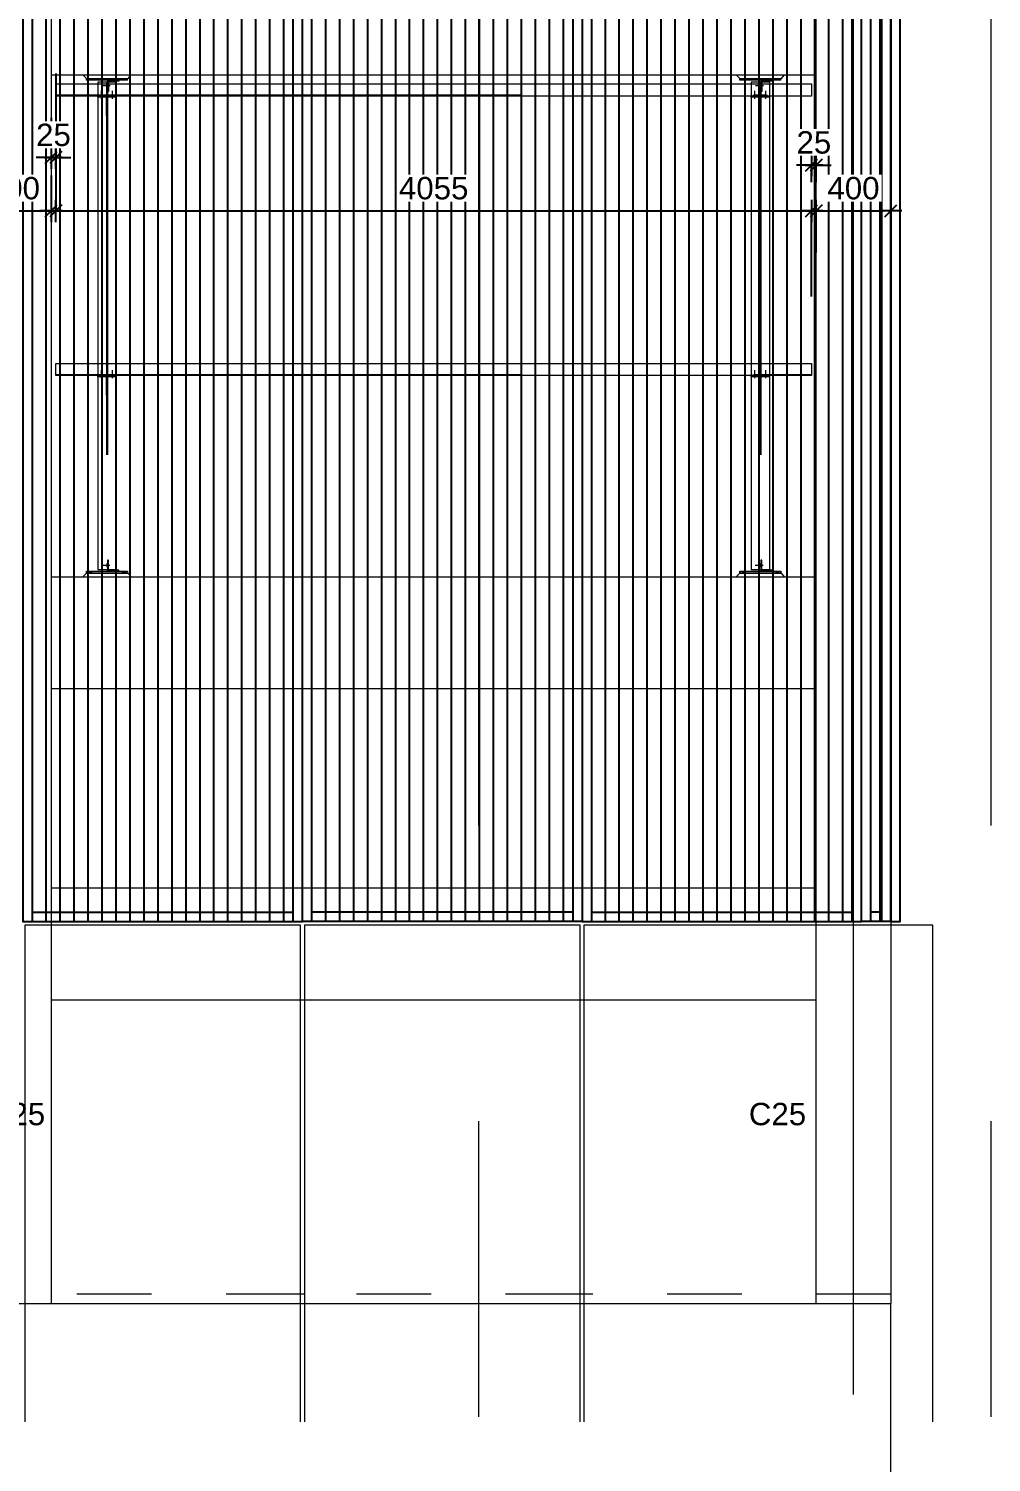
# Model space of a CAD drawing. Header units: millimetres. Extents: x 652937 to 1670132, y 1473552 to 2851037.
# Drawn here: x 663602.66 to 663607.83, y 1524556.24 to 1524563.93 of the extents above; entities that cross this region are included whole.
import ezdxf

# ---------------------------------------------------------------- set-up
doc = ezdxf.new("R2010")
doc.units = ezdxf.units.MM
for name, pattern in [('Grid Line', [22.225, 12.7, -3.175, 3.175, -3.175]), ('HIDDEN', [0.375, 0.25, -0.125]), ('XKITLINE00', [0]), ('XKITLINE02', [4, 2, -2])]:
    doc.linetypes.add(name, pattern=pattern)
doc.layers.get('Defpoints').update_dxf_attribs({"color": 255})
doc.layers.add('000 - 0_HIDE_OBJ_FRAMING_DEF_SUB', color=1, linetype='Continuous', plot=False)
for name, color, linetype, lineweight in [('A-230-M_FLOOR', 2, 'Continuous', 25), ('Bolt', 7, 'Continuous', 0), ('Part', 2, 'Continuous', 0), ('S-GRID', 1, 'Continuous', 9), ('Vertical Circulation', 7, 'Continuous', 9), ('Z-030-M_GRID', 1, 'Continuous', 9)]:
    doc.layers.add(name, color=color, linetype=linetype, lineweight=lineweight)
doc.layers.add('CVA044__', color=2, linetype='Continuous')
doc.layers.add('S-DIM', color=7, linetype='Continuous')
doc.styles.add('Arial', font='arial.ttf')
doc.dimstyles.new('Dim 40 - End', dxfattribs={"dimscale": 0.04, "dimtxt": 3, "dimasz": 1, "dimexe": 0, "dimexo": 2.5, "dimgap": 1.5, "dimtad": 1, "dimdec": 0, "dimlfac": 1000, "dimzin": 1, "dimdsep": 46, "dimtxsty": 'Arial', "dimblk": 'END', "dimcen": 0.09, "dimclrd": 1, "dimclre": 49, "dimclrt": 3, "dimadec": 0, "dimazin": 0, "dimtfac": 1, "dimtdec": 0, "dimtix": 1, "dimtofl": 0, "dimtmove": 2, "dimatfit": 3, "dimfxl": 1, "dimtfill": 1, "dimtfillclr": 256, "dimtolj": 1, "dimtzin": 0, "dimarcsym": 0})

# ---------------------------------------------------------------- blocks, each defined once
blk = doc.blocks.new('GM_Louver Grill Vertical Z1 - Z Profile-20321545-ENT 3 ELE-4 Sheet')
at = {"layer": '000 - 0_HIDE_OBJ_FRAMING_DEF_SUB'}
blk.add_line((197327.3, 105550), (197327.3, 114870), dxfattribs=at)
blk = doc.blocks.new('E4')
at = {"layer": '000 - 0_HIDE_OBJ_FRAMING_DEF_SUB'}
for p, q in [((-1547852.3, 114870), (-1547852.3, 105550)), ((-1546452.3, 105550), (-1546452.3, 114870)), ((-1546352.3, 105550), (-1546352.3, 114870)), ((-1544952.3, 114870), (-1544952.3, 105550)), ((-1544852.3, 114870), (-1544852.3, 105550)), ((-1543452.3, 105550), (-1543452.3, 114870)), ((-1543352.3, 105550), (-1543352.3, 114870)), ((-1543295.9, 114870), (-1543295.9, 105550)), ((-1547852.3, 105600), (-1546452.3, 105600)), ((-1544952.3, 105600), (-1546352.3, 105600)), ((-1544852.3, 105600), (-1543452.3, 105600)), ((-1543295.9, 105600), (-1543352.3, 105600))]:
    blk.add_line(p, q, dxfattribs=at)
for points in [[(-1546402.3, 114870), (-1547902.3, 114870), (-1547902.3, 105550), (-1546402.3, 105550)], [(-1546402.3, 114870), (-1544902.3, 114870), (-1544902.3, 105550), (-1546402.3, 105550)], [(-1543402.3, 114870), (-1544902.3, 114870), (-1544902.3, 105550), (-1543402.3, 105550)], [(-1543402.3, 114870), (-1543245.9, 114870), (-1543245.9, 105550), (-1543402.3, 105550)], [(-1543196.2, 114870), (-1543246.4, 114870), (-1543246.4, 105550), (-1543196.2, 105550)]]:
    blk.add_lwpolyline(points, close=True, dxfattribs=at)
at = {"layer": '000 - 0_HIDE_OBJ_FRAMING_DEF_SUB', "color": 8}
for p in [(-1745104.7, 0), (-1745029.7, 0), (-1744954.7, 0), (-1744879.7, 0), (-1744804.7, 0), (-1744729.7, 0), (-1744654.7, 0), (-1744579.7, 0), (-1744504.7, 0), (-1744429.7, 0), (-1744354.7, 0), (-1744279.7, 0), (-1744204.7, 0), (-1744129.7, 0), (-1744054.7, 0), (-1743979.7, 0), (-1743904.7, 0), (-1743829.7, 0), (-1743604.7, 0), (-1743529.7, 0), (-1743454.7, 0), (-1743379.7, 0), (-1743304.7, 0), (-1743229.7, 0), (-1743154.7, 0), (-1743079.7, 0), (-1743004.7, 0), (-1742929.7, 0), (-1742854.7, 0), (-1742779.7, 0), (-1742704.7, 0), (-1742629.7, 0), (-1742554.7, 0), (-1742479.7, 0), (-1742404.7, 0), (-1742329.7, 0), (-1742104.7, 0), (-1742029.7, 0), (-1741954.7, 0), (-1741879.7, 0), (-1741804.7, 0), (-1741729.7, 0), (-1741654.7, 0), (-1741579.7, 0), (-1741504.7, 0), (-1741429.7, 0), (-1741354.7, 0), (-1741279.7, 0), (-1741204.7, 0), (-1741129.7, 0), (-1741054.7, 0), (-1740979.7, 0), (-1740904.7, 0), (-1740829.7, 0)]:
    blk.add_blockref('GM_Louver Grill Vertical Z1 - Z Profile-20321545-ENT 3 ELE-4 Sheet', p, dxfattribs=at)
at = {"layer": '000 - 0_HIDE_OBJ_FRAMING_DEF_SUB', "color": 8, "xscale": -0.999999999999999}
blk.add_blockref('GM_Louver Grill Vertical Z1 - Z Profile-20321545-ENT 3 ELE-4 Sheet', (-1345975, 0), dxfattribs=at)
blk = doc.blocks.new('*A3459102')
at = {"layer": 'Part', "linetype": 'XKITLINE00', "lineweight": 0}
for p, q in [((616.947211, 135.830227), (616.947209, 135.830227)), ((616.947209, 135.830227), (619.147209, 135.830227)), ((616.947209, 135.730227), (616.947209, 135.830227)), ((616.947211, 135.730227), (616.947209, 135.730227)), ((616.947209, 135.730227), (619.147209, 135.730227)), ((619.147211, 135.830227), (619.147209, 135.830227)), ((619.147209, 135.730227), (619.147209, 135.830227)), ((619.147211, 135.730227), (619.147209, 135.730227))]:
    blk.add_line(p, q, dxfattribs=at)
at = {"layer": 'Part', "linetype": 'XKITLINE02', "lineweight": 0}
for p, q in [((616.947211, 135.830227), (616.947211, 135.730227)), ((619.147209, 135.830227), (619.147211, 135.830227)), ((619.147209, 135.730227), (619.147211, 135.730227)), ((619.147211, 135.830227), (619.147211, 135.730227))]:
    blk.add_line(p, q, dxfattribs=at)
blk = doc.blocks.new('*A3460103')
at = {"layer": 'Part', "linetype": 'XKITLINE02', "lineweight": 0}
for p, q in [((618.12721, 136.430227), (618.077209, 136.430227)), ((618.077209, 136.430227), (618.077209, 135.930227)), ((618.127209, 135.930227), (618.127209, 136.430227)), ((618.077209, 135.830227), (618.67721, 135.830227)), ((618.67721, 135.830227), (618.67721, 135.880227))]:
    blk.add_line(p, q, dxfattribs=at)
at = {"layer": 'Part', "linetype": 'XKITLINE00', "lineweight": 0}
for p, q in [((618.077209, 135.930227), (618.077209, 135.830227)), ((618.127209, 135.930227), (618.127209, 135.880227)), ((618.677209, 135.880227), (618.127209, 135.880227)), ((618.677209, 135.830227), (618.677209, 135.880227))]:
    blk.add_line(p, q, dxfattribs=at)
blk = doc.blocks.new('*A3461104')
at = {"layer": 'Part', "linetype": 'XKITLINE00', "lineweight": 0}
for p, q in [((616.747209, 135.530227), (616.947209, 135.730227)), ((616.947209, 135.730227), (616.947211, 135.730227)), ((619.177211, 135.730227), (616.947209, 135.730227)), ((619.347209, 135.530227), (619.177209, 135.730227))]:
    blk.add_line(p, q, dxfattribs=at)
at = {"layer": 'Part', "linetype": 'XKITLINE02', "lineweight": 0}
for p, q in [((616.747209, 135.530227), (619.347211, 135.530227)), ((616.747211, 135.530227), (616.947211, 135.730227)), ((619.347211, 135.530227), (619.177211, 135.730227))]:
    blk.add_line(p, q, dxfattribs=at)
blk = doc.blocks.new('*A3462105')
at = {"layer": 'Bolt', "linetype": 'XKITLINE02', "lineweight": 0}
for p, q in [((618.07721, 136.200227), (618.01721, 136.200227)), ((618.12721, 136.300227), (618.07721, 136.300227)), ((618.20641, 136.130227), (617.77721, 136.130227)), ((618.07721, 136.060227), (618.01721, 136.060227)), ((618.12721, 135.960227), (618.07721, 135.960227))]:
    blk.add_line(p, q, dxfattribs=at)
blk = doc.blocks.new('*A3463106')
at = {"layer": 'Bolt'}
for points in [[(617.217, 135.83), (617.217, 135.73), (617.077, 135.73), (617.077, 135.83)], [(619.017, 135.83), (619.017, 135.73), (618.877, 135.73), (618.877, 135.83)]]:
    blk.add_hatch(color=256, dxfattribs=at).paths.add_polyline_path(points, flags=17)
at = {"layer": 'Bolt', "linetype": 'XKITLINE00', "lineweight": 0}
for p, q in [((617.077, 135.83), (617.077, 135.73)), ((617.147, 135.83), (617.147, 135.73)), ((617.217, 135.83), (617.217, 135.73)), ((618.877, 135.83), (618.877, 135.73)), ((618.947, 135.83), (618.947, 135.73)), ((619.017, 135.83), (619.017, 135.73))]:
    blk.add_line(p, q, dxfattribs=at)
blk = doc.blocks.new('*A3534110')
at = {"layer": 'Part', "linetype": 'XKITLINE00', "lineweight": 0}
for p, q in [((616.947209, 162.330227), (616.947209, 162.430227)), ((616.947209, 162.430227), (619.147209, 162.430227)), ((619.147209, 162.330227), (619.147209, 162.430227)), ((619.147209, 162.430227), (619.147211, 162.430227)), ((619.147209, 162.330227), (616.947209, 162.330227)), ((619.147211, 162.330227), (619.147209, 162.330227))]:
    blk.add_line(p, q, dxfattribs=at)
at = {"layer": 'Part', "linetype": 'XKITLINE02', "lineweight": 0}
for p, q in [((616.947211, 162.330227), (616.947211, 162.430227)), ((619.147209, 162.430227), (619.147211, 162.430227)), ((619.147211, 162.330227), (619.147211, 162.430227)), ((619.147209, 162.330227), (619.147211, 162.330227))]:
    blk.add_line(p, q, dxfattribs=at)
blk = doc.blocks.new('*A3535111')
at = {"layer": 'Part', "linetype": 'XKITLINE00', "lineweight": 0}
for p, q in [((618.077209, 162.330227), (618.077209, 162.230227)), ((618.677209, 162.280227), (618.127209, 162.280227)), ((618.127209, 162.280227), (618.127209, 162.230227)), ((618.677209, 162.280227), (618.677209, 162.330227))]:
    blk.add_line(p, q, dxfattribs=at)
at = {"layer": 'Part', "linetype": 'XKITLINE02', "lineweight": 0}
for p, q in [((618.077209, 162.330227), (618.67721, 162.330227)), ((618.07721, 161.730227), (618.077209, 162.230227)), ((618.077209, 161.730227), (618.12721, 161.730227)), ((618.127209, 162.230227), (618.12721, 161.730227)), ((618.67721, 162.330227), (618.67721, 162.280227))]:
    blk.add_line(p, q, dxfattribs=at)
blk = doc.blocks.new('*A3536112')
at = {"layer": 'Part', "linetype": 'XKITLINE00', "lineweight": 0}
for p, q in [((616.747209, 162.630227), (616.947209, 162.430227)), ((616.947209, 162.430227), (619.177211, 162.430227)), ((619.177209, 162.430227), (619.347209, 162.630227))]:
    blk.add_line(p, q, dxfattribs=at)
at = {"layer": 'Part', "linetype": 'XKITLINE02', "lineweight": 0}
for p, q in [((616.747209, 162.630227), (619.347211, 162.630227)), ((616.947211, 162.430227), (616.747211, 162.630227)), ((619.177211, 162.430227), (619.347211, 162.630227))]:
    blk.add_line(p, q, dxfattribs=at)
blk = doc.blocks.new('*A3537113')
at = {"layer": 'Bolt', "linetype": 'XKITLINE02', "lineweight": 0}
for p, q in [((618.20641, 162.030227), (617.77721, 162.030227)), ((618.07721, 162.100227), (618.01721, 162.100227)), ((618.07721, 161.960227), (618.01721, 161.960227)), ((618.12721, 162.200227), (618.07721, 162.200227)), ((618.12721, 161.860227), (618.07721, 161.860227))]:
    blk.add_line(p, q, dxfattribs=at)
blk = doc.blocks.new('*A3538114')
at = {"layer": 'Bolt'}
for points in [[(617.217, 162.43), (617.217, 162.33), (617.077, 162.33), (617.077, 162.43)], [(619.017, 162.43), (619.017, 162.33), (618.877, 162.33), (618.877, 162.43)]]:
    blk.add_hatch(color=256, dxfattribs=at).paths.add_polyline_path(points, flags=17)
at = {"layer": 'Bolt', "linetype": 'XKITLINE00', "lineweight": 0}
for p, q in [((617.077, 162.33), (617.077, 162.43)), ((617.147, 162.33), (617.147, 162.43)), ((617.217, 162.33), (617.217, 162.43)), ((618.877, 162.33), (618.877, 162.43)), ((618.947, 162.33), (618.947, 162.43)), ((619.017, 162.33), (619.017, 162.43))]:
    blk.add_line(p, q, dxfattribs=at)
blk = doc.blocks.new('*A3522107')
at = {"layer": 'Part', "linetype": 'XKITLINE00', "lineweight": 0}
for p, q in [((618.017208, 147.820227), (618.077208, 147.820227)), ((618.017208, 147.520227), (618.017208, 147.820227)), ((618.077209, 147.820227), (618.077208, 147.820227)), ((618.077208, 147.820227), (618.077208, 147.520227)), ((618.077208, 147.520227), (618.017208, 147.520227)), ((618.017209, 146.820227), (618.017208, 147.520227)), ((618.077208, 147.520227), (618.077209, 146.820227)), ((618.077209, 146.820227), (618.017209, 146.820227))]:
    blk.add_line(p, q, dxfattribs=at)
at = {"layer": 'Part', "linetype": 'XKITLINE02', "lineweight": 0}
for p, q in [((618.017209, 146.820227), (618.017209, 147.820227)), ((618.077208, 147.820227), (618.077209, 147.820227)), ((618.077209, 146.820227), (618.077209, 147.820227))]:
    blk.add_line(p, q, dxfattribs=at)
blk = doc.blocks.new('*A3523108')
at = {"layer": 'Part', "linetype": 'XKITLINE00', "lineweight": 0}
for p, q in [((617.547208, 147.820227), (617.547208, 147.880227)), ((618.547208, 147.820227), (617.547208, 147.820227)), ((618.547208, 147.820227), (618.547208, 147.880227)), ((618.547209, 147.820227), (618.547208, 147.820227))]:
    blk.add_line(p, q, dxfattribs=at)
at = {"layer": 'Part', "linetype": 'XKITLINE02', "lineweight": 0}
for p, q in [((617.547208, 147.880227), (617.547209, 147.880227)), ((617.547208, 147.880227), (618.547209, 147.880227)), ((617.547209, 147.880227), (617.547209, 147.820227)), ((618.547208, 147.820227), (618.547209, 147.820227)), ((618.547209, 147.820227), (618.547209, 147.880227))]:
    blk.add_line(p, q, dxfattribs=at)
blk = doc.blocks.new('*A3524109')
at = {"layer": 'Bolt'}
for points in [[(617.677, 147.88), (617.677, 147.94), (617.817, 147.94), (617.817, 147.88)], [(617.677, 147.82), (617.677, 147.88), (617.817, 147.88), (617.817, 147.82)], [(618.277, 147.88), (618.277, 147.94), (618.417, 147.94), (618.417, 147.88)], [(618.277, 147.82), (618.277, 147.88), (618.417, 147.88), (618.417, 147.82)]]:
    blk.add_hatch(color=256, dxfattribs=at).paths.add_polyline_path(points, flags=17)
at = {"layer": 'Bolt', "linetype": 'XKITLINE00', "lineweight": 0}
for p, q in [((617.677, 147.88), (617.677, 147.94)), ((617.677, 147.82), (617.677, 147.88)), ((617.747, 147.741), (617.747, 148.17)), ((617.817, 147.88), (617.817, 147.94)), ((617.817, 147.82), (617.817, 147.88)), ((618.277, 147.88), (618.277, 147.94)), ((618.277, 147.82), (618.277, 147.88)), ((618.347, 147.741), (618.347, 148.17)), ((618.417, 147.88), (618.417, 147.94)), ((618.417, 147.82), (618.417, 147.88))]:
    blk.add_line(p, q, dxfattribs=at)
blk = doc.blocks.new('END')
at = {"color": 1}
for p, q in [((1.5, 0), (-1.5, 0)), ((0, 1.5), (0, -1.5))]:
    blk.add_line(p, q, dxfattribs=at)
at = {"color": 3}
blk.add_line((-0.8, -0.8), (0.8, 0.8), dxfattribs=at)
blk = doc.blocks.new('*D198')
at = {"layer": 'Defpoints', "color": 0, "transparency": 16777216}
for p in [(663602.3842, 1524563.273), (663602.7842, 1524563.2423), (663602.7842, 1524562.9519)]:
    blk.add_point(p, dxfattribs=at)
at = {"layer": 'S-DIM', "color": 49, "lineweight": -2, "transparency": 16777216}
for p, q in [((663602.3842, 1524563.173), (663602.3842, 1524562.9519)), ((663602.7842, 1524563.1423), (663602.7842, 1524562.9519))]:
    blk.add_line(p, q, dxfattribs=at)
at = {"layer": 'S-DIM', "color": 1, "lineweight": -2, "transparency": 16777216}
blk.add_line((663602.4242, 1524562.9519), (663602.7442, 1524562.9519), dxfattribs=at)
at = {"layer": 'S-DIM', "color": 1, "lineweight": -2, "transparency": 16777216, "xscale": 0.04, "yscale": 0.04, "zscale": 0.04, "rotation": 180}
blk.add_blockref('END', (663602.3842, 1524562.9519), dxfattribs=at)
at = {"layer": 'S-DIM', "color": 1, "lineweight": -2, "transparency": 16777216, "xscale": 0.04, "yscale": 0.04, "zscale": 0.04}
blk.add_blockref('END', (663602.7842, 1524562.9519), dxfattribs=at)
at = {"layer": 'S-DIM', "color": 3, "transparency": 16777216, "insert": (663602.5842, 1524563.0732), "char_height": 0.12, "attachment_point": 5, "style": 'Arial', "bg_fill": 3, "box_fill_scale": 1.1, "bg_fill_color": 256, "bg_fill_true_color": 13158600, "bg_fill_transparency": 0}
blk.add_mtext('\\A1;400', dxfattribs=at)
blk = doc.blocks.new('*D199')
at = {"layer": 'Defpoints', "color": 0, "transparency": 16777216}
for p in [(663602.8092, 1524563.7896), (663602.7842, 1524563.5506), (663602.8092, 1524563.238)]:
    blk.add_point(p, dxfattribs=at)
at = {"layer": 'S-DIM', "color": 49, "lineweight": -2, "transparency": 16777216}
for p, q in [((663602.8092, 1524563.6896), (663602.8092, 1524563.238)), ((663602.7842, 1524563.4506), (663602.7842, 1524563.238))]:
    blk.add_line(p, q, dxfattribs=at)
at = {"layer": 'S-DIM', "color": 1, "lineweight": -2, "transparency": 16777216}
for p, q in [((663602.7442, 1524563.238), (663602.7042, 1524563.238)), ((663602.8492, 1524563.238), (663602.8892, 1524563.238))]:
    blk.add_line(p, q, dxfattribs=at)
at = {"layer": 'S-DIM', "color": 1, "lineweight": -2, "transparency": 16777216, "xscale": 0.04, "yscale": 0.04, "zscale": 0.04}
blk.add_blockref('END', (663602.7842, 1524563.238), dxfattribs=at)
at = {"layer": 'S-DIM', "color": 1, "lineweight": -2, "transparency": 16777216, "xscale": 0.04, "yscale": 0.04, "zscale": 0.04, "rotation": 180}
blk.add_blockref('END', (663602.8092, 1524563.238), dxfattribs=at)
at = {"layer": 'S-DIM', "color": 3, "transparency": 16777216, "insert": (663602.7967, 1524563.3592), "char_height": 0.12, "attachment_point": 5, "style": 'Arial', "bg_fill": 3, "box_fill_scale": 1.1, "bg_fill_color": 256, "bg_fill_true_color": 13158600, "bg_fill_transparency": 0}
blk.add_mtext('\\A1;25', dxfattribs=at)
blk = doc.blocks.new('*D200')
at = {"layer": 'Defpoints', "color": 0, "transparency": 16777216}
for p in [(663602.8092, 1524563.3411), (663606.8645, 1524562.9519), (663606.8645, 1524562.3921)]:
    blk.add_point(p, dxfattribs=at)
at = {"layer": 'S-DIM', "color": 49, "lineweight": -2, "transparency": 16777216}
for p, q in [((663602.8092, 1524563.2411), (663602.8092, 1524562.9519)), ((663606.8645, 1524562.4921), (663606.8645, 1524562.9519))]:
    blk.add_line(p, q, dxfattribs=at)
at = {"layer": 'S-DIM', "color": 1, "lineweight": -2, "transparency": 16777216}
blk.add_line((663602.8492, 1524562.9519), (663606.8245, 1524562.9519), dxfattribs=at)
at = {"layer": 'S-DIM', "color": 1, "lineweight": -2, "transparency": 16777216, "xscale": 0.04, "yscale": 0.04, "zscale": 0.04, "rotation": 180}
blk.add_blockref('END', (663602.8092, 1524562.9519), dxfattribs=at)
at = {"layer": 'S-DIM', "color": 1, "lineweight": -2, "transparency": 16777216, "xscale": 0.04, "yscale": 0.04, "zscale": 0.04}
blk.add_blockref('END', (663606.8645, 1524562.9519), dxfattribs=at)
at = {"layer": 'S-DIM', "color": 3, "transparency": 16777216, "insert": (663604.8368, 1524563.0732), "char_height": 0.12, "attachment_point": 5, "style": 'Arial', "bg_fill": 3, "box_fill_scale": 1.1, "bg_fill_color": 256, "bg_fill_true_color": 13158600, "bg_fill_transparency": 0}
blk.add_mtext('\\A1;4055', dxfattribs=at)
blk = doc.blocks.new('*A22151706')
at = {"layer": 'Part', "linetype": 'XKITLINE02', "lineweight": 0}
for p, q in [((768.552682, 12.218115), (753.652682, 12.218115)), ((776.052682, 12.218115), (768.652682, 12.218115)), ((784.389207, 12.218115), (776.152682, 12.218115)), ((784.389138, 8.791279), (784.389138, 12.218115)), ((784.389207, 8.791279), (784.389207, 12.218115))]:
    blk.add_line(p, q, dxfattribs=at)
at = {"layer": 'Part', "linetype": 'XKITLINE00', "lineweight": 0}
for p, q in [((768.652682, 12.218115), (768.552682, 12.218115)), ((776.152682, 12.218115), (776.052682, 12.218115))]:
    blk.add_line(p, q, dxfattribs=at)
blk = doc.blocks.new('15')
at = {"layer": 'Part', "linetype": 'XKITLINE00', "lineweight": 0}
for p, q in [((663604.1429, 1524498.6862), (663604.1429, 1524498.6862)), ((663605.6429, 1524498.6862), (663605.6429, 1524498.6862))]:
    blk.add_line(p, q, dxfattribs=at)
at = {"layer": 'Part', "color": 253, "linetype": 'XKITLINE00', "lineweight": 0}
for points in [[(663604.1229, 1524496.0208), (663604.1229, 1524498.6862), (663602.6429, 1524498.6862), (663602.6429, 1524496.0208)], [(663605.6229, 1524496.0208), (663605.6229, 1524498.6862), (663604.1429, 1524498.6862), (663604.1429, 1524496.0208)], [(663607.5149, 1524496.0208), (663607.5149, 1524498.6862), (663605.6429, 1524498.6862), (663605.6429, 1524496.0208)]]:
    blk.add_lwpolyline(points, dxfattribs=at)
at = {"lineweight": 0, "xscale": 0.2, "yscale": 0.2, "zscale": 0.2}
blk.add_blockref('*A22151706', (663450.4123, 1524494.2626), dxfattribs=at)
blk = doc.blocks.new('*D2132')
at = {"layer": 'Defpoints', "color": 0, "transparency": 16777216}
for p in [(663606.8895, 1524563.1976), (663606.8645, 1524563.0065), (663606.8895, 1524563.0065)]:
    blk.add_point(p, dxfattribs=at)
at = {"layer": 'S-DIM', "color": 1, "lineweight": -2, "transparency": 16777216}
for p, q in [((663606.8245, 1524563.1976), (663606.7845, 1524563.1976)), ((663606.9295, 1524563.1976), (663606.9695, 1524563.1976))]:
    blk.add_line(p, q, dxfattribs=at)
at = {"layer": 'S-DIM', "color": 49, "lineweight": -2, "transparency": 16777216}
for p, q in [((663606.8645, 1524563.1065), (663606.8645, 1524563.1976)), ((663606.8895, 1524563.1065), (663606.8895, 1524563.1976))]:
    blk.add_line(p, q, dxfattribs=at)
at = {"layer": 'S-DIM', "color": 1, "lineweight": -2, "transparency": 16777216, "xscale": 0.04, "yscale": 0.04, "zscale": 0.04}
blk.add_blockref('END', (663606.8645, 1524563.1976), dxfattribs=at)
at = {"layer": 'S-DIM', "color": 1, "lineweight": -2, "transparency": 16777216, "xscale": 0.04, "yscale": 0.04, "zscale": 0.04, "rotation": 180}
blk.add_blockref('END', (663606.8895, 1524563.1976), dxfattribs=at)
at = {"layer": 'S-DIM', "color": 3, "transparency": 16777216, "insert": (663606.877, 1524563.3188), "char_height": 0.12, "attachment_point": 5, "style": 'Arial', "bg_fill": 3, "box_fill_scale": 1.1, "bg_fill_color": 256, "bg_fill_true_color": 13158600, "bg_fill_transparency": 0}
blk.add_mtext('\\A1;25', dxfattribs=at)
blk = doc.blocks.new('*D2133')
at = {"layer": 'Defpoints', "color": 0, "transparency": 16777216}
for p in [(663607.2895, 1524562.9519), (663606.8895, 1524562.6292), (663607.2895, 1524562.5485)]:
    blk.add_point(p, dxfattribs=at)
at = {"layer": 'S-DIM', "color": 49, "lineweight": -2, "transparency": 16777216}
for p, q in [((663606.8895, 1524562.7292), (663606.8895, 1524562.9519)), ((663607.2895, 1524562.6485), (663607.2895, 1524562.9519))]:
    blk.add_line(p, q, dxfattribs=at)
at = {"layer": 'S-DIM', "color": 1, "lineweight": -2, "transparency": 16777216}
blk.add_line((663606.9295, 1524562.9519), (663607.2495, 1524562.9519), dxfattribs=at)
at = {"layer": 'S-DIM', "color": 1, "lineweight": -2, "transparency": 16777216, "xscale": 0.04, "yscale": 0.04, "zscale": 0.04, "rotation": 180}
blk.add_blockref('END', (663606.8895, 1524562.9519), dxfattribs=at)
at = {"layer": 'S-DIM', "color": 1, "lineweight": -2, "transparency": 16777216, "xscale": 0.04, "yscale": 0.04, "zscale": 0.04}
blk.add_blockref('END', (663607.2895, 1524562.9519), dxfattribs=at)
at = {"layer": 'S-DIM', "color": 3, "transparency": 16777216, "insert": (663607.0895, 1524563.0732), "char_height": 0.12, "attachment_point": 5, "style": 'Arial', "bg_fill": 3, "box_fill_scale": 1.1, "bg_fill_color": 256, "bg_fill_true_color": 13158600, "bg_fill_transparency": 0}
blk.add_mtext('\\A1;400', dxfattribs=at)

msp = doc.modelspace()

# ---------------------------------------------------------------- linework, layer by layer
at = {"layer": 'A-230-M_FLOOR', "color": 4, "lineweight": 9}
for points in [[(663602.7842, 1524568.0081), (663602.7842, 1524557.0881)], [(663606.8895, 1524557.0881), (663606.8895, 1524568.0081), (663607.2895, 1524568.0081), (663607.2895, 1524557.0881)]]:
    msp.add_lwpolyline(points, dxfattribs=at)
at = {"layer": 'A-230-M_FLOOR', "color": 3, "lineweight": 9}
for points in [[(663580.1892, 1524551.3581), (663580.1892, 1524556.0381), (663591.9942, 1524556.0381), (663591.9942, 1524557.0881), (663607.2892, 1524557.0881)], [(663607.2892, 1524551.3581), (663607.2892, 1524557.0881)]]:
    msp.add_lwpolyline(points, dxfattribs=at)
at = {"layer": 'Part', "linetype": 'XKITLINE00', "lineweight": 0}
for p, q in [((663602.7842, 1524563.6831), (663606.8895, 1524563.6831)), ((663602.7842, 1524560.9881), (663606.8895, 1524560.9881)), ((663602.7842, 1524560.3881), (663606.8895, 1524560.3881))]:
    msp.add_line(p, q, dxfattribs=at)
at = {"layer": 'Part', "linetype": 'XKITLINE02', "lineweight": 0}
for p, q in [((663603.0812, 1524563.6431), (663603.0812, 1524561.0281)), ((663603.0812, 1524563.6431), (663603.0812, 1524561.0281)), ((663603.0872, 1524563.6431), (663603.0872, 1524561.0281)), ((663603.0872, 1524563.6431), (663603.0872, 1524561.0281)), ((663603.1342, 1524563.6431), (663603.1342, 1524563.6431)), ((663603.1342, 1524563.6431), (663603.1342, 1524563.6431)), ((663606.5871, 1524563.6431), (663606.5871, 1524561.0281)), ((663606.5871, 1524563.6431), (663606.5871, 1524561.0281)), ((663606.5931, 1524563.6431), (663606.5931, 1524561.0281)), ((663606.5931, 1524563.6431), (663606.5931, 1524561.0281)), ((663606.6401, 1524563.6431), (663606.6401, 1524563.6431)), ((663606.6401, 1524563.6431), (663606.6401, 1524563.6431)), ((663603.1342, 1524561.0281), (663603.1342, 1524561.0281)), ((663603.1342, 1524561.0281), (663603.1342, 1524561.0281)), ((663606.6401, 1524561.0281), (663606.6401, 1524561.0281)), ((663606.6401, 1524561.0281), (663606.6401, 1524561.0281))]:
    msp.add_line(p, q, dxfattribs=at)
at = {"layer": 'Part', "color": 1, "linetype": 'XKITLINE00', "lineweight": 0}
for p, q in [((663602.7842, 1524559.3181), (663606.8895, 1524559.3181)), ((663602.7842, 1524558.7181), (663606.8895, 1524558.7181))]:
    msp.add_line(p, q, dxfattribs=at)
at = {"layer": 'Part', "linetype": 'XKITLINE00', "lineweight": 0}
for points in [[(663602.8092, 1524563.6331), (663606.8645, 1524563.6331), (663606.8645, 1524563.5681), (663602.8092, 1524563.5681)], [(663603.1342, 1524561.0281), (663603.1342, 1524563.6431), (663603.0342, 1524563.6431), (663603.0342, 1524561.0281)], [(663606.6401, 1524561.0281), (663606.6401, 1524563.6431), (663606.5401, 1524563.6431), (663606.5401, 1524561.0281)], [(663602.8092, 1524562.1331), (663606.8645, 1524562.1331), (663606.8645, 1524562.0681), (663602.8092, 1524562.0681)]]:
    msp.add_lwpolyline(points, close=True, dxfattribs=at)
at = {"layer": 'S-GRID', "color": 2, "linetype": 'HIDDEN', "ltscale": 10}
for p, q in [((663602.8092, 1524563.5741), (663606.6142, 1524563.5741)), ((663602.8092, 1524562.0741), (663606.8645, 1524562.0741))]:
    msp.add_line(p, q, dxfattribs=at)
at = {"layer": 'Z-030-M_GRID', "linetype": 'Grid Line', "ltscale": 0.5}
for p, q in [((663605.0792, 1524548.5416), (663605.0792, 1524569.7849)), ((663607.8292, 1524548.5416), (663607.8292, 1524569.7849))]:
    msp.add_line(p, q, dxfattribs=at)
at = {"layer": 'Z-030-M_GRID', "color": 251, "linetype": 'Grid Line'}
msp.add_line((663607.0895, 1524556.6001), (663607.0895, 1524569.4741), dxfattribs=at)

# ---------------------------------------------------------------- block references
at = {"xscale": 0.001, "yscale": 0.001, "zscale": 0.001}
msp.add_blockref('E4', (665150.5354, 1524453.5881), dxfattribs=at)
at = {"lineweight": 0, "xscale": 0.1, "yscale": 0.1, "zscale": 0.1}
for name, p in [('*A3536112', (663541.2795, 1524547.4201)), ('*A3534110', (663541.2795, 1524547.4201)), ('*A3538114', (663541.2795, 1524547.4201)), ('*A3537113', (663541.2795, 1524547.4201)), ('*A3535111', (663541.2795, 1524547.4201)), ('*A3536112', (663544.7854, 1524547.4201)), ('*A3534110', (663544.7854, 1524547.4201)), ('*A3538114', (663544.7854, 1524547.4201)), ('*A3537113', (663544.7854, 1524547.4201)), ('*A3535111', (663544.7854, 1524547.4201)), ('*A3523108', (663541.2795, 1524548.7801)), ('*A3524109', (663541.2795, 1524548.7801)), ('*A3522107', (663541.2795, 1524548.7801)), ('*A3523108', (663544.7854, 1524548.7801)), ('*A3524109', (663544.7854, 1524548.7801)), ('*A3522107', (663544.7854, 1524548.7801)), ('*A3524109', (663541.2795, 1524547.2801)), ('*A3524109', (663544.7854, 1524547.2801)), ('*A3523108', (663541.2795, 1524547.2801)), ('*A3522107', (663541.2795, 1524547.2801)), ('*A3523108', (663544.7854, 1524547.2801)), ('*A3522107', (663544.7854, 1524547.2801)), ('*A3459102', (663541.2788, 1524547.4351)), ('*A3463106', (663541.2788, 1524547.4351)), ('*A3462105', (663541.2788, 1524547.4351)), ('*A3460103', (663541.2788, 1524547.4351)), ('*A3459102', (663544.7848, 1524547.4351)), ('*A3463106', (663544.7848, 1524547.4351)), ('*A3462105', (663544.7848, 1524547.4351)), ('*A3460103', (663544.7848, 1524547.4351)), ('*A3461104', (663541.2788, 1524547.4351)), ('*A3461104', (663544.7848, 1524547.4351))]:
    msp.add_blockref(name, p, dxfattribs=at)

# ---------------------------------------------------------------- texts
at = {"layer": 'CVA044__', "color": 3, "style": 'Arial'}
for p in [(663602.4447, 1524558.0448), (663606.5281, 1524558.0448)]:
    msp.add_text('C25', height=0.12, dxfattribs=at).set_placement(p)

# ---------------------------------------------------------------- next in the draw order: dimensions: what is measured, and where the dimension line sits
at = {"layer": 'S-DIM', "color": 4}
dim = msp.add_linear_dim(base=(663602.7842, 1524562.9519), p1=(663602.3842, 1524563.273), p2=(663602.7842, 1524563.2423), dimstyle='Dim 40 - End', dxfattribs=at)
dim.commit()
dim.dimension.update_dxf_attribs({"geometry": '*D198', "text_midpoint": (663602.5842, 1524563.0732)})

# ---------------------------------------------------------------- next in the draw order: dimensions: what is measured, and where the dimension line sits
dim = msp.add_linear_dim(base=(663602.8092, 1524563.238), p1=(663602.7842, 1524563.5506), p2=(663602.8092, 1524563.7896), dimstyle='Dim 40 - End', dxfattribs=at)
dim.commit()
dim.dimension.update_dxf_attribs({"geometry": '*D199', "text_midpoint": (663602.7967, 1524563.3592)})

# ---------------------------------------------------------------- next in the draw order: dimensions: what is measured, and where the dimension line sits
dim = msp.add_linear_dim(base=(663606.8645, 1524562.9519), p1=(663602.8092, 1524563.3411), p2=(663606.8645, 1524562.3921), dimstyle='Dim 40 - End', dxfattribs=at)
dim.commit()
dim.dimension.update_dxf_attribs({"geometry": '*D200', "text_midpoint": (663604.8368, 1524563.0732)})

# ---------------------------------------------------------------- next in the draw order: block references
at = {"layer": 'Vertical Circulation', "color": 4}
msp.add_blockref('15', (0, 60.4319), dxfattribs=at)

# ---------------------------------------------------------------- next in the draw order: dimensions: what is measured, and where the dimension line sits
at = {"layer": 'S-DIM', "color": 4}
dim = msp.add_linear_dim(base=(663606.8895, 1524563.1976), p1=(663606.8645, 1524563.0065), p2=(663606.8895, 1524563.0065), dimstyle='Dim 40 - End', dxfattribs=at)
dim.commit()
dim.dimension.update_dxf_attribs({"geometry": '*D2132', "text_midpoint": (663606.877, 1524563.3188)})

# ---------------------------------------------------------------- next in the draw order: dimensions: what is measured, and where the dimension line sits
dim = msp.add_linear_dim(base=(663607.2895, 1524562.9519), p1=(663606.8895, 1524562.6292), p2=(663607.2895, 1524562.5485), dimstyle='Dim 40 - End', dxfattribs=at)
dim.commit()
dim.dimension.update_dxf_attribs({"geometry": '*D2133', "text_midpoint": (663607.0895, 1524563.0732)})

doc.saveas('drawing.dxf')
